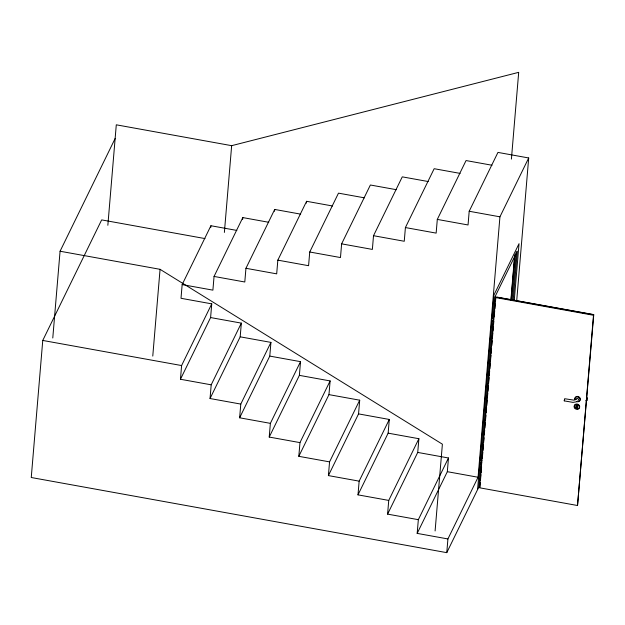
<?xml version="1.0" encoding="UTF-8"?>
<svg xmlns="http://www.w3.org/2000/svg" width="625" height="625" viewBox="0 0 625 625"><rect width="100%" height="100%" fill="white"/><g stroke="black" fill="none" stroke-linecap="round" stroke-linejoin="round"><path stroke-width="0.94" d="M204.984 238.578L101.664 219.898L42.758 340.445L31.25 477.516L446.773 552.656L478.836 487.031L480.945 461.859M52.781 338L60.07 251.234L115.141 138.516M107.852 225.281L116.289 124.812L231.656 145.672L518.695 72.344L511.406 159.102M152.773 356.078L160.062 269.32L60.07 251.234M236.852 230.43L210.914 225.734L182.156 284.594L181.008 298.297L211.75 303.859L210.602 317.562L180.453 379.266L211.195 384.82L241.344 323.125L210.602 317.562M180.453 379.266L181.602 365.555L211.75 303.859M210.758 227.562L210.914 225.734M268.75 222.281L242.805 217.586L214.055 276.445L212.898 290.148L182.156 284.594M210.047 398.531L240.188 336.828L270.93 342.391L240.789 404.086L210.047 398.531L211.195 384.82M224.375 232.43L231.656 145.672M242.656 219.414L242.805 217.586M240.188 336.828L241.344 323.125M300.641 214.133L274.703 209.438L245.945 268.297L244.797 282L214.055 276.445M239.633 417.797L269.781 356.094L300.523 361.656L270.375 423.352L239.633 417.797L240.789 404.086M274.547 211.266L274.703 209.438M269.781 356.094L270.93 342.391M332.531 205.984L306.594 201.297L277.836 260.148L276.688 273.852L245.945 268.297M269.227 437.063L299.375 375.359L330.117 380.922L299.969 442.617L269.227 437.063L270.375 423.352M306.438 203.117L306.594 201.297M299.375 375.359L300.523 361.656M364.422 197.836L338.484 193.148L309.734 252L308.578 265.703L277.836 260.148M298.82 456.328L328.961 394.625L359.703 400.188L329.562 461.883L298.82 456.328L299.969 442.617M328.961 394.625L330.117 380.922M396.32 189.688L370.383 185L341.625 243.852L340.477 257.555L309.734 252M328.406 475.594L358.555 413.891L389.297 419.453L359.148 481.148L328.406 475.594L329.562 461.883M358.555 413.891L359.703 400.188M428.211 181.539L402.273 176.852L373.516 235.703L372.367 249.414L341.625 243.852M358 494.859L388.148 433.156L418.891 438.719L388.742 500.414L358 494.859L359.148 481.148M388.148 433.156L389.297 419.453M460.102 173.391L434.164 168.703L405.406 227.555L404.258 241.266L373.516 235.703M387.594 514.125L417.734 452.422L448.477 457.984L418.336 519.68L387.594 514.125L388.742 500.414M417.734 452.422L418.891 438.719M492 165.242L466.055 160.555L437.305 219.406L436.148 233.117L405.406 227.555M437.305 219.406L468.047 224.969L469.195 211.258L497.953 152.406L528.695 157.969L499.937 216.82L478.07 477.25L447.922 538.945L417.18 533.391L418.336 519.68M435.102 530.945L442.391 444.187L160.062 269.32M417.18 533.391L447.328 471.688L448.477 457.984M446.773 552.656L447.922 538.945M477.578 489.602L493.914 295.094L519.031 243.688L514.289 300.094M481.109 459.922L492.82 320.508M492.977 318.57L494.766 297.273L517.297 251.156L513.156 300.531M495.609 297.57L479.633 487.805L577.523 505.508L593.75 314.758L495.859 297.055L495.609 297.57L593.5 315.266L593.75 314.758M479.883 487.289L480.297 482.438M480.461 480.492L480.945 474.672M481.109 472.727L481.602 466.906M482.328 458.172L482.82 452.344M482.984 450.406L483.477 444.578M483.633 442.641L484.047 437.781M484.289 434.875L484.695 430.016M484.859 428.078L485.352 422.25M485.508 420.312L485.922 415.461M486.164 412.547L486.57 407.695M486.734 405.75L487.219 399.93M487.383 397.984L487.797 393.133M487.953 391.188L488.445 385.367M488.609 383.422L489.094 377.602M489.258 375.656L489.672 370.805M489.828 368.867L490.32 363.039M490.484 361.102L490.969 355.273M491.133 353.336L491.539 348.477M491.789 345.57L492.195 340.711M492.359 338.773L492.844 332.945M493.008 331.008L493.414 326.156M493.578 324.211L493.828 321.297M494.234 316.445L494.719 310.625M494.883 308.68L495.289 303.828M495.453 301.883L495.859 297.055M510.93 299.523L514.594 255.953M511.102 299.992L514.922 254.492M512.086 300.344L516.227 251.781M516.695 300.867L528.695 157.969M576.352 405.234A0.875 0.75 26 0 0 576.414 406.18L576.188 406.641A0.875 0.75 26 0 1 576.281 405.562A0.875 0.75 26 0 1 577.484 405.781A0.875 0.75 26 0 1 577.391 406.859C578.305 409.68 574.781 408.992 576.258 406.656M577.617 406.398C578.547 409.102 575.07 408.633 576.477 406.234M577.523 505.508L593.5 315.266M564.672 399.547L564.258 400.883L572.984 402.375L576.422 401.82M480.68 462.242L481.742 462.305M492.773 318.914L493.805 319.102M576.125 408.234L576.352 407.773M577.547 406.43L577.391 406.859M577.188 408.43L577.414 407.969M574.07 400.164L564.648 398.719L564.219 400.836M585.75 400.719L586.875 400.305M492.812 320.719L492.977 321.227L493.625 320.922M480.906 463.984C479.633 464.32 482.125 464.922 481.438 464.078M469.195 211.258L499.937 216.82M497.352 297.164L593.109 314.484M42.758 340.445L181.602 365.555M447.328 471.688L478.07 477.25M574.625 407.195A2.742 2.336 26 0 1 576.078 404.07A2.742 2.336 26 0 1 579.594 406.062A2.742 2.336 26 0 1 577.523 408.836M575.523 408.234A2.742 2.336 26 0 1 575 407.758M576.453 399.656A1.094 0.938 26 0 1 576.945 398.43A1.094 0.938 26 0 1 578.375 399.039A1.094 0.938 26 0 1 577.875 400.266M575.258 399.602A2.742 2.336 26 0 1 576.719 396.477A2.742 2.336 26 0 1 580.227 398.477A2.742 2.336 26 0 1 578.156 401.25M575.008 400.117A2.742 2.336 26 0 1 576.914 396.93A2.742 2.336 26 0 1 580.07 399.828A2.742 2.336 26 0 1 576.531 401.516M587.086 397.836L586.867 400.398L587.086 397.836M492.883 317.078L493.961 317.203L492.914 317.047M480.836 460.344L481.914 460.469L480.859 460.313M574.367 407.703A2.742 2.336 26 0 0 578.977 408.539A2.742 2.336 26 0 0 576.977 404.562A2.742 2.336 26 0 0 574.367 407.703"/></g></svg>
